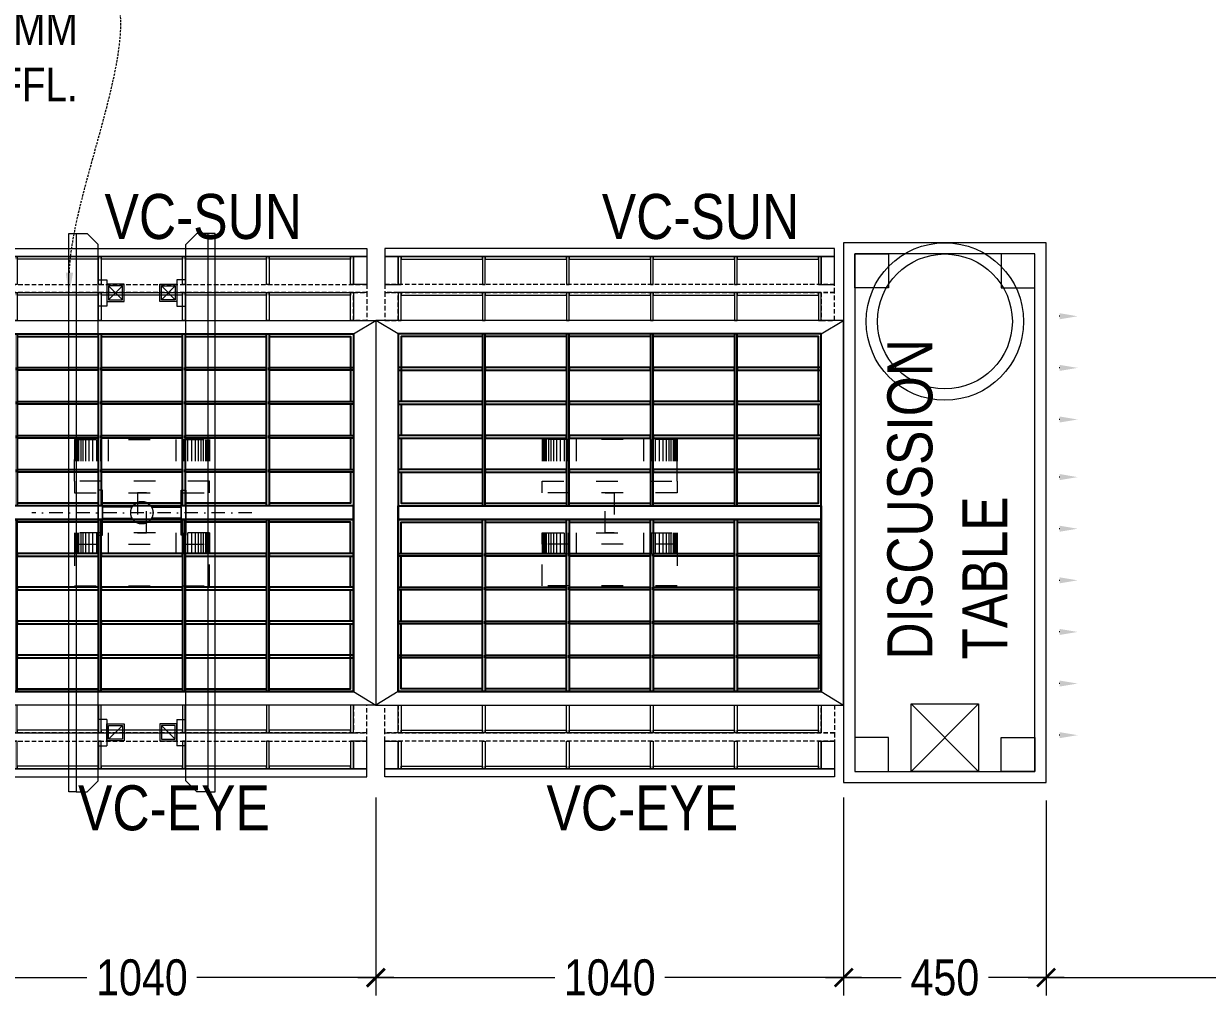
# Model space of a CAD drawing. Header units: millimetres. Extents: x 7389 to 27936, y -894474 to -881284.
# Drawn here: x 15593 to 18225, y -892127 to -889947 of the extents above; entities that cross this region are included whole.
import ezdxf
from ezdxf import colors
from ezdxf.entities.mleader import LeaderData, LeaderLine
from ezdxf.lldxf.tags import DXFTag
from ezdxf.math import Vec2, Vec3

# ---------------------------------------------------------------- set-up
doc = ezdxf.new("R2010")
doc.units = ezdxf.units.MM
doc.header["$LTSCALE"] = 40
doc.header["$MEASUREMENT"] = 0
doc.header["$PDMODE"] = 3
for name, pattern in [('a_p6_plan_L18$0$HIDDEN', [0.375, 0.25, -0.125]), ('ACAD_ISO03W100', [30, 12, -18]), ('DASHDOT2', [0.5, 0.25, -0.125, 0, -0.125]), ('HIDDEN2', [0.1875, 0.125, -0.0625])]:
    doc.linetypes.add(name, pattern=pattern)
for name, color, linetype, lineweight in [('dimensions', 149, 'Continuous', 5), ('Floor-Unit', 1, 'Continuous', 13), ('LENS_TEXT', 31, 'HIDDEN2', 5), ('LN-DIMENSION', 252, 'Continuous', 5), ('LN-ELEVATION-1', 81, 'Continuous', 25), ('LN-ELEVATION-2', 103, 'Continuous', 20), ('LN-ELEVATION-3', 125, 'a_p6_plan_L18$0$HIDDEN', 18), ('LN-ELEVATION-4', 145, 'Continuous', 13), ('LN-ELEVATION-5', 167, 'Continuous', 5), ('TV', 3, 'Continuous', 18)]:
    doc.layers.add(name, color=color, linetype=linetype, lineweight=lineweight)
doc.styles.get("Standard").update_dxf_attribs({"font": 'ARIALN.TTF'})
tags = doc.linetypes.add('DASHED2', pattern=[0.375, 0.25, -0.125]).pattern_tags.tags
tags[6:7] = [DXFTag(74, 4), DXFTag(75, 0), DXFTag(340, '0'), DXFTag(46, 1.0), DXFTag(50, 0.0), DXFTag(44, 0.0), DXFTag(45, 0.0)]
tags[4:5] = [DXFTag(74, 4), DXFTag(75, 0), DXFTag(340, '0'), DXFTag(46, 1.0), DXFTag(50, 0.0), DXFTag(44, 0.0), DXFTag(45, 0.0)]
doc.dimstyles.new('Working', dxfattribs={"dimscale": 0.8, "dimtxt": 100, "dimasz": 50, "dimexe": 50, "dimexo": 50, "dimgap": 25, "dimtad": 0, "dimdec": 0, "dimzin": 0, "dimdsep": 46, "dimtxsty": 'Standard', "dimblk": 'ARCHTICK', "dimcen": 0, "dimdle": 50, "dimclrd": 250, "dimclre": 8, "dimclrt": 7, "dimadec": 0, "dimazin": 0, "dimtfac": 1, "dimtdec": 0, "dimtofl": 0, "dimtmove": 1, "dimatfit": 3, "dimfxl": 3, "dimtolj": 1, "dimlwd": 5, "dimlwe": 0, "dimarcsym": 0})

# ---------------------------------------------------------------- blocks, each defined once
blk = doc.blocks.new('ffgd')
at = {"layer": 'LN-ELEVATION-4', "linetype": 'ACAD_ISO03W100', "ltscale": 0.1}
blk.add_lwpolyline([(0, 47.3), (0, -41.5), (-20, -41.5), (-20, 47.3)], close=True, dxfattribs=at)
at = {"layer": 'LN-ELEVATION-5', "linetype": 'ACAD_ISO03W100', "ltscale": 0.1}
for p, q in [((-159.9, 165.7), (-159.9, 47.3)), ((-159.7, 165.7), (-159.7, 47.3)), ((-159.4, 165.7), (-159.4, 47.3)), ((-159, 165.7), (-159, 47.3)), ((-158.5, 165.7), (-158.5, 47.3)), ((-157.9, 165.7), (-157.9, 47.3)), ((-157.1, 165.7), (-157.1, 47.3)), ((-156.1, 165.7), (-156.1, 47.3)), ((-154.1, 165.7), (-154.1, 47.3)), ((-151.1, 165.7), (-151.1, 47.3)), ((-146.1, 165.7), (-146.1, 47.3)), ((-141.1, 165.7), (-141.1, 47.3)), ((-135.1, 165.7), (-135.1, 47.3)), ((-128.1, 165.7), (-128.1, 47.3)), ((-120.1, 165.7), (-120.1, 47.3)), ((-111.1, 165.7), (-111.1, 47.3)), ((-102.1, 165.7), (-102.1, 47.3)), ((-85, 165.7), (-85, 47.3)), ((65, 165.7), (65, 47.3)), ((82.1, 165.7), (82.1, 47.3)), ((91.1, 165.7), (91.1, 47.3)), ((100.1, 165.7), (100.1, 47.3)), ((108.1, 165.7), (108.1, 47.3)), ((115.1, 165.7), (115.1, 47.3)), ((121.1, 165.7), (121.1, 47.3)), ((126.1, 165.7), (126.1, 47.3)), ((131.1, 165.7), (131.1, 47.3)), ((134.1, 165.7), (134.1, 47.3)), ((136.1, 165.7), (136.1, 47.3)), ((137.1, 165.7), (137.1, 47.3)), ((137.9, 165.7), (137.9, 47.3)), ((138.5, 165.7), (138.5, 47.3)), ((139, 165.7), (139, 47.3)), ((139.4, 165.7), (139.4, 47.3)), ((139.7, 165.7), (139.7, 47.3)), ((139.9, 165.7), (139.9, 47.3)), ((-159.9, -41.5), (-159.9, -159.9)), ((-159.7, -41.5), (-159.7, -159.9)), ((-159.4, -41.5), (-159.4, -159.9)), ((-159, -41.5), (-159, -159.9)), ((-158.5, -41.5), (-158.5, -159.9)), ((-157.9, -41.5), (-157.9, -159.9)), ((-157.1, -41.5), (-157.1, -159.9)), ((-156.1, -41.5), (-156.1, -159.9)), ((-154.1, -41.5), (-154.1, -159.9)), ((-151.1, -41.5), (-151.1, -159.9)), ((-146.1, -41.5), (-146.1, -159.9)), ((-141.1, -41.5), (-141.1, -159.9)), ((-135.1, -41.5), (-135.1, -159.9)), ((-128.1, -41.5), (-128.1, -159.9)), ((-120.1, -41.5), (-120.1, -159.9)), ((-111.1, -41.5), (-111.1, -159.9)), ((-102.1, -41.5), (-102.1, -159.9)), ((-85, -41.5), (-85, -159.9)), ((65, -41.5), (65, -159.9)), ((82.1, -41.5), (82.1, -159.9)), ((91.1, -41.5), (91.1, -159.9)), ((100.1, -41.5), (100.1, -159.9)), ((108.1, -41.5), (108.1, -159.9)), ((115.1, -41.5), (115.1, -159.9)), ((121.1, -41.5), (121.1, -159.9)), ((126.1, -41.5), (126.1, -159.9)), ((131.1, -41.5), (131.1, -159.9)), ((134.1, -41.5), (134.1, -159.9)), ((136.1, -41.5), (136.1, -159.9)), ((137.1, -41.5), (137.1, -159.9)), ((137.9, -41.5), (137.9, -159.9)), ((138.5, -41.5), (138.5, -159.9)), ((139, -41.5), (139, -159.9)), ((139.4, -41.5), (139.4, -159.9)), ((139.7, -41.5), (139.7, -159.9)), ((139.9, -41.5), (139.9, -159.9))]:
    blk.add_line(p, q, dxfattribs=at)
for points in [[(140, 73), (140, 165.7), (-160, 165.7), (-160, 73)], [(140, -67.1), (140, -159.9), (-160, -159.9), (-160, -67.1)]]:
    blk.add_lwpolyline(points, dxfattribs=at)
for points in [[(140, 73), (140, 47.3), (-160, 47.3), (-160, 73)], [(140, -41.5), (140, -67.1), (-160, -67.1), (-160, -41.5)]]:
    blk.add_lwpolyline(points, close=True, dxfattribs=at)
blk = doc.blocks.new('VHNDF')
at = {"layer": 'LN-ELEVATION-1'}
for points in [[(-470, -327.4), (470, -327.4), (470, 467.6), (-470, 467.6)], [(-470, 85.1), (470, 85.1), (470, 467.6), (-470, 467.6)], [(-283.2, 85.1), (-277.2, 85.1), (-277.2, 467.6), (-283.2, 467.6)], [(-96.4, 85.1), (-90.4, 85.1), (-90.4, 467.6), (-96.4, 467.6)], [(90.4, 85.1), (96.4, 85.1), (96.4, 467.6), (90.4, 467.6)], [(277.2, 85.1), (283.2, 85.1), (283.2, 467.6), (277.2, 467.6)], [(-470, 386.6), (-283.2, 386.6), (-283.2, 392.6), (-470, 392.6)], [(-277.2, 386.6), (-96.4, 386.6), (-96.4, 392.6), (-277.2, 392.6)], [(-90.4, 386.6), (90.4, 386.6), (90.4, 392.6), (-90.4, 392.6)], [(96.4, 386.6), (277.2, 386.6), (277.2, 392.6), (96.4, 392.6)], [(283.2, 386.6), (470, 386.6), (470, 392.6), (283.2, 392.6)], [(-470, 311.2), (-283.2, 311.2), (-283.2, 317.2), (-470, 317.2)], [(-277.2, 311.2), (-96.4, 311.2), (-96.4, 317.2), (-277.2, 317.2)], [(-90.4, 311.2), (90.4, 311.2), (90.4, 317.2), (-90.4, 317.2)], [(96.4, 311.2), (277.2, 311.2), (277.2, 317.2), (96.4, 317.2)], [(283.2, 311.2), (470, 311.2), (470, 317.2), (283.2, 317.2)], [(-470, 235.8), (-283.2, 235.8), (-283.2, 241.8), (-470, 241.8)], [(-277.2, 235.8), (-96.4, 235.8), (-96.4, 241.8), (-277.2, 241.8)], [(-90.4, 235.8), (90.4, 235.8), (90.4, 241.8), (-90.4, 241.8)], [(96.4, 235.8), (277.2, 235.8), (277.2, 241.8), (96.4, 241.8)], [(283.2, 235.8), (470, 235.8), (470, 241.8), (283.2, 241.8)], [(-470, 160.4), (-283.2, 160.4), (-283.2, 166.4), (-470, 166.4)], [(-277.2, 160.4), (-96.4, 160.4), (-96.4, 166.4), (-277.2, 166.4)], [(-90.4, 160.4), (90.4, 160.4), (90.4, 166.4), (-90.4, 166.4)], [(96.4, 160.4), (277.2, 160.4), (277.2, 166.4), (96.4, 166.4)], [(283.2, 160.4), (470, 160.4), (470, 166.4), (283.2, 166.4)], [(-470, 85.1), (470, 85.1), (470, 55.1), (-470, 55.1)], [(-470, 55.1), (470, 55.1), (470, -327.4), (-470, -327.4)], [(-283.2, 55.1), (-277.2, 55.1), (-277.2, -327.4), (-283.2, -327.4)], [(-96.4, 55.1), (-90.4, 55.1), (-90.4, -327.4), (-96.4, -327.4)], [(90.4, 55.1), (96.4, 55.1), (96.4, -327.4), (90.4, -327.4)], [(277.2, 55.1), (283.2, 55.1), (283.2, -327.4), (277.2, -327.4)], [(-470, -20.3), (-283.2, -20.3), (-283.2, -26.3), (-470, -26.3)], [(-277.2, -20.3), (-96.4, -20.3), (-96.4, -26.3), (-277.2, -26.3)], [(-90.4, -20.3), (90.4, -20.3), (90.4, -26.3), (-90.4, -26.3)], [(96.4, -20.3), (277.2, -20.3), (277.2, -26.3), (96.4, -26.3)], [(283.2, -20.3), (470, -20.3), (470, -26.3), (283.2, -26.3)], [(-470, -95.7), (-283.2, -95.7), (-283.2, -101.7), (-470, -101.7)], [(-277.2, -95.7), (-96.4, -95.7), (-96.4, -101.7), (-277.2, -101.7)], [(-90.4, -95.7), (90.4, -95.7), (90.4, -101.7), (-90.4, -101.7)], [(96.4, -95.7), (277.2, -95.7), (277.2, -101.7), (96.4, -101.7)], [(283.2, -95.7), (470, -95.7), (470, -101.7), (283.2, -101.7)], [(-470, -171.1), (-283.2, -171.1), (-283.2, -177.1), (-470, -177.1)], [(-277.2, -171.1), (-96.4, -171.1), (-96.4, -177.1), (-277.2, -177.1)], [(-90.4, -171.1), (90.4, -171.1), (90.4, -177.1), (-90.4, -177.1)], [(96.4, -171.1), (277.2, -171.1), (277.2, -177.1), (96.4, -177.1)], [(283.2, -171.1), (470, -171.1), (470, -177.1), (283.2, -177.1)], [(-470, -246.4), (-283.2, -246.4), (-283.2, -252.4), (-470, -252.4)], [(-277.2, -246.4), (-96.4, -246.4), (-96.4, -252.4), (-277.2, -252.4)], [(-90.4, -246.4), (90.4, -246.4), (90.4, -252.4), (-90.4, -252.4)], [(96.4, -246.4), (277.2, -246.4), (277.2, -252.4), (96.4, -252.4)], [(283.2, -246.4), (470, -246.4), (470, -252.4), (283.2, -252.4)]]:
    blk.add_lwpolyline(points, close=True, dxfattribs=at)
for points in [[(-283.2, 461.6), (-464, 461.6), (-464, 317.2)], [(-96.4, 461.6), (-277.2, 461.6)], [(90.4, 461.6), (-90.4, 461.6)], [(277.2, 461.6), (96.4, 461.6)], [(464, 317.2), (464, 461.6), (283.2, 461.6)], [(-464, 311.2), (-464, 241.8)], [(464, 241.8), (464, 311.2)], [(-464, 235.8), (-464, 166.4)], [(464, 166.4), (464, 235.8)], [(-464, 160.4), (-464, 91.1), (-283.2, 91.1)], [(283.2, 91.1), (464, 91.1), (464, 160.4)], [(-277.2, 91.1), (-96.4, 91.1)], [(-90.4, 91.1), (90.4, 91.1)], [(96.4, 91.1), (277.2, 91.1)], [(-464, -20.3), (-464, 49.1), (-283.2, 49.1)], [(-277.2, 49.1), (-96.4, 49.1)], [(-90.4, 49.1), (90.4, 49.1)], [(96.4, 49.1), (277.2, 49.1)], [(283.2, 49.1), (464, 49.1), (464, -20.3)], [(-464, -95.7), (-464, -26.3)], [(464, -26.3), (464, -95.7)], [(-464, -171.1), (-464, -101.7)], [(464, -101.7), (464, -171.1)], [(-283.2, -321.4), (-464, -321.4), (-464, -177.1)], [(464, -177.1), (464, -321.4), (283.2, -321.4)], [(-96.4, -321.4), (-277.2, -321.4)], [(90.4, -321.4), (-90.4, -321.4)], [(277.2, -321.4), (96.4, -321.4)]]:
    blk.add_lwpolyline(points, dxfattribs=at)
at = {"layer": 'LN-ELEVATION-2'}
blk.add_lwpolyline([(-520, -357.4), (520, -357.4), (520, 497.6), (-520, 497.6)], close=True, dxfattribs=at)
for points in [[(-470, 467.6), (-520, 497.6)], [(470, 467.6), (520, 497.6)], [(-470, -327.4), (-520, -357.4)], [(470, -327.4), (520, -357.4)]]:
    blk.add_lwpolyline(points, dxfattribs=at)
at = {"layer": 'LN-ELEVATION-3'}
for points in [[(-500, 559.6), (500, 559.6), (500, 577.6), (-500, 577.6)], [(-500, 497.6), (-470, 497.6), (-470, 559.6), (-500, 559.6)], [(470, 497.6), (500, 497.6), (500, 559.6), (470, 559.6)], [(-500, -357.4), (-470, -357.4), (-470, -419.4), (-500, -419.4)], [(470, -357.4), (500, -357.4), (500, -419.4), (470, -419.4)], [(-500, -419.4), (500, -419.4), (500, -437.4), (-500, -437.4)]]:
    blk.add_lwpolyline(points, close=True, dxfattribs=at)
at = {"layer": 'LN-ELEVATION-4'}
for points in [[(-500, 639.6), (500, 639.6), (500, 657.6), (-500, 657.6)], [(-500, 577.6), (-470, 577.6), (-470, 639.6), (-500, 639.6)], [(470, 577.6), (500, 577.6), (500, 639.6), (470, 639.6)], [(-470, 497.6), (-464, 497.6), (-464, 559.6), (-470, 559.6)], [(-464, 553.6), (-283.2, 553.6), (-283.2, 559.6), (-464, 559.6)], [(-283.2, 497.6), (-277.2, 497.6), (-277.2, 559.6), (-283.2, 559.6)], [(-277.2, 553.6), (-96.4, 553.6), (-96.4, 559.6), (-277.2, 559.6)], [(-96.4, 497.6), (-90.4, 497.6), (-90.4, 559.6), (-96.4, 559.6)], [(-90.4, 553.6), (90.4, 553.6), (90.4, 559.6), (-90.4, 559.6)], [(90.4, 497.6), (96.4, 497.6), (96.4, 559.6), (90.4, 559.6)], [(96.4, 553.6), (277.2, 553.6), (277.2, 559.6), (96.4, 559.6)], [(277.2, 497.6), (283.2, 497.6), (283.2, 559.6), (277.2, 559.6)], [(283.2, 553.6), (464, 553.6), (464, 559.6), (283.2, 559.6)], [(464, 497.6), (470, 497.6), (470, 559.6), (464, 559.6)], [(-470, -357.4), (-464, -357.4), (-464, -419.4), (-470, -419.4)], [(-283.2, -357.4), (-277.2, -357.4), (-277.2, -419.4), (-283.2, -419.4)], [(-96.4, -357.4), (-90.4, -357.4), (-90.4, -419.4), (-96.4, -419.4)], [(90.4, -357.4), (96.4, -357.4), (96.4, -419.4), (90.4, -419.4)], [(277.2, -357.4), (283.2, -357.4), (283.2, -419.4), (277.2, -419.4)], [(464, -357.4), (470, -357.4), (470, -419.4), (464, -419.4)], [(-464, -413.4), (-283.2, -413.4), (-283.2, -419.4), (-464, -419.4)], [(-277.2, -413.4), (-96.4, -413.4), (-96.4, -419.4), (-277.2, -419.4)], [(-90.4, -413.4), (90.4, -413.4), (90.4, -419.4), (-90.4, -419.4)], [(96.4, -413.4), (277.2, -413.4), (277.2, -419.4), (96.4, -419.4)], [(283.2, -413.4), (464, -413.4), (464, -419.4), (283.2, -419.4)], [(-500, -437.4), (-470, -437.4), (-470, -499.4), (-500, -499.4)], [(470, -437.4), (500, -437.4), (500, -499.4), (470, -499.4)], [(-500, -499.4), (500, -499.4), (500, -517.4), (-500, -517.4)]]:
    blk.add_lwpolyline(points, close=True, dxfattribs=at)
at = {"layer": 'LN-ELEVATION-5'}
for points in [[(-470, 577.6), (-464, 577.6), (-464, 639.6), (-470, 639.6)], [(-464, 633.6), (-283.2, 633.6), (-283.2, 639.6), (-464, 639.6)], [(-283.2, 577.6), (-277.2, 577.6), (-277.2, 639.6), (-283.2, 639.6)], [(-277.2, 633.6), (-96.4, 633.6), (-96.4, 639.6), (-277.2, 639.6)], [(-96.4, 577.6), (-90.4, 577.6), (-90.4, 639.6), (-96.4, 639.6)], [(-90.4, 633.6), (90.4, 633.6), (90.4, 639.6), (-90.4, 639.6)], [(90.4, 577.6), (96.4, 577.6), (96.4, 639.6), (90.4, 639.6)], [(96.4, 633.6), (277.2, 633.6), (277.2, 639.6), (96.4, 639.6)], [(277.2, 577.6), (283.2, 577.6), (283.2, 639.6), (277.2, 639.6)], [(283.2, 633.6), (464, 633.6), (464, 639.6), (283.2, 639.6)], [(464, 577.6), (470, 577.6), (470, 639.6), (464, 639.6)], [(-470, -437.4), (-464, -437.4), (-464, -499.4), (-470, -499.4)], [(-283.2, -437.4), (-277.2, -437.4), (-277.2, -499.4), (-283.2, -499.4)], [(-96.4, -437.4), (-90.4, -437.4), (-90.4, -499.4), (-96.4, -499.4)], [(90.4, -437.4), (96.4, -437.4), (96.4, -499.4), (90.4, -499.4)], [(277.2, -437.4), (283.2, -437.4), (283.2, -499.4), (277.2, -499.4)], [(464, -437.4), (470, -437.4), (470, -499.4), (464, -499.4)], [(-464, -493.4), (-283.2, -493.4), (-283.2, -499.4), (-464, -499.4)], [(-277.2, -493.4), (-96.4, -493.4), (-96.4, -499.4), (-277.2, -499.4)], [(-90.4, -493.4), (90.4, -493.4), (90.4, -499.4), (-90.4, -499.4)], [(96.4, -493.4), (277.2, -493.4), (277.2, -499.4), (96.4, -499.4)], [(283.2, -493.4), (464, -493.4), (464, -499.4), (283.2, -499.4)]]:
    blk.add_lwpolyline(points, close=True, dxfattribs=at)
at = {"layer": 'LN-DIMENSION'}
blk.add_blockref('ffgd', (10, 67.1), dxfattribs=at)
blk = doc.blocks.new('D-Table-1200')
at = {"layer": 'LN-ELEVATION-1', "linetype": 'ByBlock', "lineweight": -2}
for p, q in [((-1094.5, -480.3), (-1094.5, -479)), ((-979.8, -480.3), (-979.8, -479)), ((-865.1, -480.3), (-865.1, -479)), ((-750.4, -480.3), (-750.4, -479)), ((-635.6, -480.3), (-635.6, -479)), ((-520.9, -480.3), (-520.9, -479)), ((-392.9, -480.3), (-392.9, -479)), ((-278.1, -480.3), (-278.1, -479)), ((-163.4, -480.3), (-163.4, -479))]:
    blk.add_line(p, q, dxfattribs=at)
for points in [[(0, 0), (-1200, 0), (-1200, -450), (0, -450)], [(-25, -25), (-1175, -25), (-1175, -425), (-25, -425)]]:
    blk.add_lwpolyline(points, close=True, dxfattribs=at)
for radius in [175, 150]:
    blk.add_circle((-175, -225), radius, dxfattribs=at)
for points in [[(-1087.9, -480.3), (-1101.2, -480.3), (-1094.5, -520.3)], [(-973.1, -480.3), (-986.5, -480.3), (-979.8, -520.3)], [(-858.4, -480.3), (-871.8, -480.3), (-865.1, -520.3)], [(-743.7, -480.3), (-757, -480.3), (-750.4, -520.3)], [(-629, -480.3), (-642.3, -480.3), (-635.6, -520.3)], [(-514.2, -480.3), (-527.6, -480.3), (-520.9, -520.3)], [(-386.2, -480.3), (-399.5, -480.3), (-392.9, -520.3)], [(-271.5, -480.3), (-284.8, -480.3), (-278.1, -520.3)], [(-156.7, -480.3), (-170.1, -480.3), (-163.4, -520.3)]]:
    blk.add_solid(points, dxfattribs=at)
at = {"layer": 'LN-ELEVATION-5', "linetype": 'ByBlock', "lineweight": -2}
for p, q in [((-1025, -300), (-1175, -150)), ((-1175, -300), (-1025, -150))]:
    blk.add_line(p, q, dxfattribs=at)
for points in [[(-1100, -25), (-1175, -25), (-1175, -100), (-1100, -100)], [(-100, -25), (-25, -25), (-25, -100), (-100, -100)], [(-1025, -300), (-1175, -300), (-1175, -150), (-1025, -150)], [(-1100, -425), (-1175, -425), (-1175, -350), (-1100, -350)], [(-100, -425), (-25, -425), (-25, -350), (-100, -350)]]:
    blk.add_lwpolyline(points, close=True, dxfattribs=at)
blk = doc.blocks.new('55 DER4')
at = {"layer": 'TV', "ltscale": 12}
for p, q in [((2111558.8, 1135690.5), (2111583.2, 1135690.5)), ((2111583.2, 1135690.5), (2111607.7, 1135666)), ((2111607.7, 1134473.9), (2111607.7, 1135666)), ((2111607.7, 1135587.9), (2111627.2, 1135587.9)), ((2111627.2, 1135587.9), (2111627.2, 1135529.3)), ((2111627.2, 1135529.3), (2111607.7, 1135529.3)), ((2111627.2, 1134610.6), (2111607.7, 1134610.6)), ((2111627.2, 1134610.6), (2111627.2, 1134552)), ((2111607.7, 1134552), (2111627.2, 1134552)), ((2111583.2, 1134449.5), (2111607.7, 1134473.9)), ((2111558.8, 1134449.5), (2111583.2, 1134449.5))]:
    blk.add_line(p, q, dxfattribs=at)
at = {"layer": 'TV'}
for p, q in [((2111661.6, 1135543.3), (2111631, 1135573.9)), ((2111661.6, 1135573.9), (2111631, 1135543.3)), ((2111661.6, 1134597.1), (2111631, 1134566.5))]:
    blk.add_line(p, q, dxfattribs=at)
at = {"layer": 'TV', "ltscale": 12}
blk.add_lwpolyline([(2111542.6, 1135690.5), (2111558.8, 1135690.5), (2111558.8, 1134449.5), (2111542.6, 1134449.5)], close=True, dxfattribs=at)
at = {"layer": 'TV'}
for points in [[(2111627.2, 1135577.7), (2111627.2, 1135539.5), (2111665.4, 1135539.5), (2111665.4, 1135577.7)], [(2111631, 1135573.9), (2111631, 1135543.3), (2111661.6, 1135543.3), (2111661.6, 1135573.9)], [(2111627.2, 1134562.7), (2111627.2, 1134600.9), (2111665.4, 1134600.9), (2111665.4, 1134562.7)], [(2111631, 1134566.5), (2111631, 1134597.1), (2111661.6, 1134597.1), (2111661.6, 1134566.5)]]:
    blk.add_lwpolyline(points, close=True, dxfattribs=at)
blk = doc.blocks.new('_ArchTick')
at = {"const_width": 0.15}
blk.add_lwpolyline([(-0.5, -0.5), (0.5, 0.5)], dxfattribs=at)
blk = doc.blocks.new('*D88')
at = {"layer": 'Defpoints', "color": 0, "ltscale": 50, "transparency": 16777216}
for p in [(15336.2, -891461.8), (16376.2, -891461.8), (16376.2, -892067.7)]:
    blk.add_point(p, dxfattribs=at)
at = {"layer": 'dimensions', "color": 8, "linetype": 'DASHED2', "lineweight": 0, "ltscale": 50, "transparency": 16777216}
for p, q in [((15336.2, -891667.7), (15336.2, -892107.7)), ((16376.2, -891667.7), (16376.2, -892107.7))]:
    blk.add_line(p, q, dxfattribs=at)
at = {"layer": 'dimensions', "color": 250, "linetype": 'DASHED2', "lineweight": 5, "ltscale": 50, "transparency": 16777216}
for p, q in [((15296.2, -892067.7), (15741.5, -892067.7)), ((16416.2, -892067.7), (15971, -892067.7))]:
    blk.add_line(p, q, dxfattribs=at)
at = {"layer": 'dimensions', "color": 250, "lineweight": 5, "ltscale": 50, "transparency": 16777216, "xscale": 40, "yscale": 40, "zscale": 40, "rotation": 180}
blk.add_blockref('_ArchTick', (15336.2, -892067.7), dxfattribs=at)
at = {"layer": 'dimensions', "color": 250, "lineweight": 5, "ltscale": 50, "transparency": 16777216, "xscale": 40, "yscale": 40, "zscale": 40}
blk.add_blockref('_ArchTick', (16376.2, -892067.7), dxfattribs=at)
at = {"layer": 'dimensions', "color": 7, "ltscale": 50, "transparency": 16777216, "insert": (15856.2, -892067.7), "char_height": 80, "attachment_point": 5, "bg_fill": 3, "box_fill_scale": 1.25, "bg_fill_color": 9, "bg_fill_true_color": 13158600, "bg_fill_transparency": 0}
blk.add_mtext('\\A1;1040', dxfattribs=at)
blk = doc.blocks.new('*D89')
at = {"layer": 'Defpoints', "color": 0, "ltscale": 50, "transparency": 16777216}
for p in [(16376.2, -891461.8), (17416.2, -891461.8), (17416.2, -892067.7)]:
    blk.add_point(p, dxfattribs=at)
at = {"layer": 'dimensions', "color": 8, "linetype": 'DASHED2', "lineweight": 0, "ltscale": 50, "transparency": 16777216}
for p, q in [((16376.2, -891667.7), (16376.2, -892107.7)), ((17416.2, -891667.7), (17416.2, -892107.7))]:
    blk.add_line(p, q, dxfattribs=at)
at = {"layer": 'dimensions', "color": 250, "linetype": 'DASHED2', "lineweight": 5, "ltscale": 50, "transparency": 16777216}
for p, q in [((16336.2, -892067.7), (16781.5, -892067.7)), ((17456.2, -892067.7), (17011, -892067.7))]:
    blk.add_line(p, q, dxfattribs=at)
at = {"layer": 'dimensions', "color": 250, "lineweight": 5, "ltscale": 50, "transparency": 16777216, "xscale": 40, "yscale": 40, "zscale": 40, "rotation": 180}
blk.add_blockref('_ArchTick', (16376.2, -892067.7), dxfattribs=at)
at = {"layer": 'dimensions', "color": 250, "lineweight": 5, "ltscale": 50, "transparency": 16777216, "xscale": 40, "yscale": 40, "zscale": 40}
blk.add_blockref('_ArchTick', (17416.2, -892067.7), dxfattribs=at)
at = {"layer": 'dimensions', "color": 7, "ltscale": 50, "transparency": 16777216, "insert": (16896.2, -892067.7), "char_height": 80, "attachment_point": 5, "bg_fill": 3, "box_fill_scale": 1.25, "bg_fill_color": 9, "bg_fill_true_color": 13158600, "bg_fill_transparency": 0}
blk.add_mtext('\\A1;1040', dxfattribs=at)
blk = doc.blocks.new('*D90')
at = {"layer": 'Defpoints', "color": 0, "ltscale": 50, "transparency": 16777216}
for p in [(17416.2, -891461.8), (17866.2, -891634.3), (17866.2, -892067.7)]:
    blk.add_point(p, dxfattribs=at)
at = {"layer": 'dimensions', "color": 8, "linetype": 'DASHED2', "lineweight": 0, "ltscale": 50, "transparency": 16777216}
for p, q in [((17416.2, -891667.7), (17416.2, -892107.7)), ((17866.2, -891674.3), (17866.2, -892107.7))]:
    blk.add_line(p, q, dxfattribs=at)
at = {"layer": 'dimensions', "color": 250, "linetype": 'DASHED2', "lineweight": 5, "ltscale": 50, "transparency": 16777216}
for p, q in [((17376.2, -892067.7), (17547.6, -892067.7)), ((17906.2, -892067.7), (17734.9, -892067.7))]:
    blk.add_line(p, q, dxfattribs=at)
at = {"layer": 'dimensions', "color": 250, "lineweight": 5, "ltscale": 50, "transparency": 16777216, "xscale": 40, "yscale": 40, "zscale": 40, "rotation": 180}
blk.add_blockref('_ArchTick', (17416.2, -892067.7), dxfattribs=at)
at = {"layer": 'dimensions', "color": 250, "lineweight": 5, "ltscale": 50, "transparency": 16777216, "xscale": 40, "yscale": 40, "zscale": 40}
blk.add_blockref('_ArchTick', (17866.2, -892067.7), dxfattribs=at)
at = {"layer": 'dimensions', "color": 7, "ltscale": 50, "transparency": 16777216, "insert": (17641.2, -892067.7), "char_height": 80, "attachment_point": 5, "bg_fill": 3, "box_fill_scale": 1.25, "bg_fill_color": 9, "bg_fill_true_color": 13158600, "bg_fill_transparency": 0}
blk.add_mtext('\\A1;450', dxfattribs=at)
blk = doc.blocks.new('*D91')
at = {"layer": 'Defpoints', "color": 0, "ltscale": 50, "transparency": 16777216}
for p in [(17866.2, -891634.3), (19098.7, -891634.3), (19098.7, -892067.7)]:
    blk.add_point(p, dxfattribs=at)
at = {"layer": 'dimensions', "color": 8, "linetype": 'DASHED2', "lineweight": 0, "ltscale": 50, "transparency": 16777216}
for p, q in [((17866.2, -891674.3), (17866.2, -892107.7)), ((19098.7, -891674.3), (19098.7, -892107.7))]:
    blk.add_line(p, q, dxfattribs=at)
at = {"layer": 'dimensions', "color": 250, "linetype": 'DASHED2', "lineweight": 5, "ltscale": 50, "transparency": 16777216}
for p, q in [((17826.2, -892067.7), (18367.9, -892067.7)), ((19138.7, -892067.7), (18597.1, -892067.7))]:
    blk.add_line(p, q, dxfattribs=at)
at = {"layer": 'dimensions', "color": 250, "lineweight": 5, "ltscale": 50, "transparency": 16777216, "xscale": 40, "yscale": 40, "zscale": 40, "rotation": 180}
blk.add_blockref('_ArchTick', (17866.2, -892067.7), dxfattribs=at)
at = {"layer": 'dimensions', "color": 250, "lineweight": 5, "ltscale": 50, "transparency": 16777216, "xscale": 40, "yscale": 40, "zscale": 40}
blk.add_blockref('_ArchTick', (19098.7, -892067.7), dxfattribs=at)
at = {"layer": 'dimensions', "color": 7, "ltscale": 50, "transparency": 16777216, "insert": (18482.5, -892067.7), "char_height": 80, "attachment_point": 5, "bg_fill": 3, "box_fill_scale": 1.25, "bg_fill_color": 9, "bg_fill_true_color": 13158600, "bg_fill_transparency": 0}
blk.add_mtext('\\A1;1232', dxfattribs=at)

msp = doc.modelspace()

# ---------------------------------------------------------------- linework, layer by layer
at = {"layer": 'Floor-Unit', "linetype": 'DASHDOT2', "ltscale": 3}
msp.add_line((16100.8, -891034.3), (15611.7, -891034.3), dxfattribs=at)
at = {"layer": 'Floor-Unit'}
for points in [[(15758.8, -890984.3), (15758.8, -891084.3), (15768.8, -891084.3), (15768.8, -890984.3)], [(15953.7, -890984.3), (15953.7, -891084.3), (15943.7, -891084.3), (15943.7, -890984.3)]]:
    msp.add_lwpolyline(points, close=True, dxfattribs=at)
for points in [[(15834.6, -891021.8), (15768.8, -891021.8), (15768.8, -891046.8), (15834.6, -891046.8, -0.267949), (15834.6, -891021.8, 1)], [(15877.9, -891021.8), (15943.7, -891021.8), (15943.7, -891046.8), (15877.9, -891046.8, 0.267949), (15877.9, -891021.8, -1)]]:
    msp.add_lwpolyline(points, format="xyb", dxfattribs=at)
msp.add_circle((15856.2, -891034.3), 25, dxfattribs=at)

# ---------------------------------------------------------------- block references
for name, p in [('55 DER4', (-2095848.8, -2026104.3)), ('VHNDF', (16896.2, -891104.4))]:
    msp.add_blockref(name, p, dxfattribs=at)
at = {"layer": 'Floor-Unit', "xscale": -1}
for name, p in [('55 DER4', (2127561.3, -2026104.3)), ('VHNDF', (15856.2, -891104.4))]:
    msp.add_blockref(name, p, dxfattribs=at)
at = {"layer": 'Floor-Unit', "rotation": 90.00000000000003}
msp.add_blockref('D-Table-1200', (17416.2, -890434.3), dxfattribs=at)

# ---------------------------------------------------------------- texts
at = {"layer": 'LENS_TEXT', "linetype": 'Continuous', "ltscale": 3, "char_height": 100, "width": 244.677, "attachment_point": 5}
for s, insert in [('\\pxql;VC-SUN', (15895.4, -890376.6)), ('\\pxql;VC-SUN', (17000.9, -890376.6)), ('\\pxql;VC-EYE', (15836.5, -891691)), ('\\pxql;VC-EYE', (16877.9, -891691))]:
    msp.add_mtext(s, dxfattribs=dict(at, insert=insert))
at = {"layer": 'LENS_TEXT', "linetype": 'Continuous', "ltscale": 3, "insert": (17646.7, -891085.2), "char_height": 100, "width": 551.363, "attachment_point": 5, "rotation": 90}
msp.add_mtext('\\pxql;DISCUSSION TABLE', dxfattribs=at)

# ---------------------------------------------------------------- leaders
at = {"layer": 'LENS_TEXT', "linetype": 'Continuous', "ltscale": 3}
ml = msp.add_multileader_mtext('Standard', dxfattribs=at)
ml.set_content('{\\C256;55"SCREEN BOTTOM 2000MM FROM FFL.}', color=1)
ml.set_leader_properties(color=256, linetype='ByLayer', lineweight=-1)
ml.build(insert=Vec2(0, 0))
ml.multileader.update_dxf_attribs({"leader_type": 2, "dogleg_length": 0.36, "arrow_head_size": 50})
ctx = ml.context
ctx.base_point, ctx.char_height, ctx.arrow_head_size, ctx.landing_gap_size, ctx.plane_origin = Vec3(15000.4, -889833), 75, 50, 0.09, Vec3(16545, -889216.8)
ctx.text_align_type = 2
notes = []
notes.append((ctx, [(0, (1, 1, 0), (15713.9, -889833), (-1, 0), 0.36, [(1, [(15693.7, -890550.8)], 0, [])])]))
ctx.mtext.insert, ctx.mtext.width, ctx.mtext.defined_height, ctx.mtext.alignment, ctx.mtext.flow_direction = Vec3(15713.4, -889794.9), 746.214, 354.8, 3, 5
for ctx, leaders in notes:
    for number, flags, end, landing, length, lines in leaders:
        leader = LeaderData()
        leader.index, (leader.has_last_leader_line, leader.has_dogleg_vector, leader.attachment_direction) = number, flags
        leader.last_leader_point, leader.dogleg_vector, leader.dogleg_length = Vec3(end), Vec3(landing), length
        for number, points, colour, breaks in lines:
            line = LeaderLine()
            line.index, line.vertices, line.color, line.breaks = number, Vec3.list(points), colors.encode_raw_color(colour), breaks
            leader.lines.append(line)
        ctx.leaders.append(leader)

# ---------------------------------------------------------------- next in the draw order: dimensions: what is measured, and where the dimension line sits
at = {"layer": 'dimensions', "color": 3, "ltscale": 50, "true_color": 0x15f609}
dim = msp.add_linear_dim(base=(16376.2, -892067.7), p1=(15336.2, -891461.8), p2=(16376.2, -891461.8), dimstyle='Working', override={"dimfxl": 500, "dimfxlon": 1, "dimtfill": 1, "dimarcsym": 1}, dxfattribs=at)
dim.commit()
dim.dimension.update_dxf_attribs({"geometry": '*D88', "text_midpoint": (15856.2, -892067.7)})

# ---------------------------------------------------------------- next in the draw order: dimensions: what is measured, and where the dimension line sits
dim = msp.add_linear_dim(base=(17416.2, -892067.7), p1=(16376.2, -891461.8), p2=(17416.2, -891461.8), dimstyle='Working', override={"dimfxl": 500, "dimfxlon": 1, "dimtfill": 1, "dimarcsym": 1}, dxfattribs=at)
dim.commit()
dim.dimension.update_dxf_attribs({"geometry": '*D89', "text_midpoint": (16896.2, -892067.7)})

# ---------------------------------------------------------------- next in the draw order: dimensions: what is measured, and where the dimension line sits
dim = msp.add_linear_dim(base=(17866.2, -892067.7), p1=(17416.2, -891461.8), p2=(17866.2, -891634.3), dimstyle='Working', override={"dimfxl": 500, "dimfxlon": 1, "dimtfill": 1, "dimarcsym": 1}, dxfattribs=at)
dim.commit()
dim.dimension.update_dxf_attribs({"geometry": '*D90', "text_midpoint": (17641.2, -892067.7)})

# ---------------------------------------------------------------- next in the draw order: dimensions: what is measured, and where the dimension line sits
dim = msp.add_linear_dim(base=(19098.7063, -892067.661), p1=(17866.2447, -891634.3289), p2=(19098.7063, -891634.3289), dimstyle='Working', override={"dimfxl": 500, "dimfxlon": 1, "dimtfill": 1, "dimarcsym": 1}, dxfattribs=at)
dim.commit()
dim.dimension.update_dxf_attribs({"geometry": '*D91', "text_midpoint": (18482.4755, -892067.661)})

doc.saveas('drawing.dxf')
